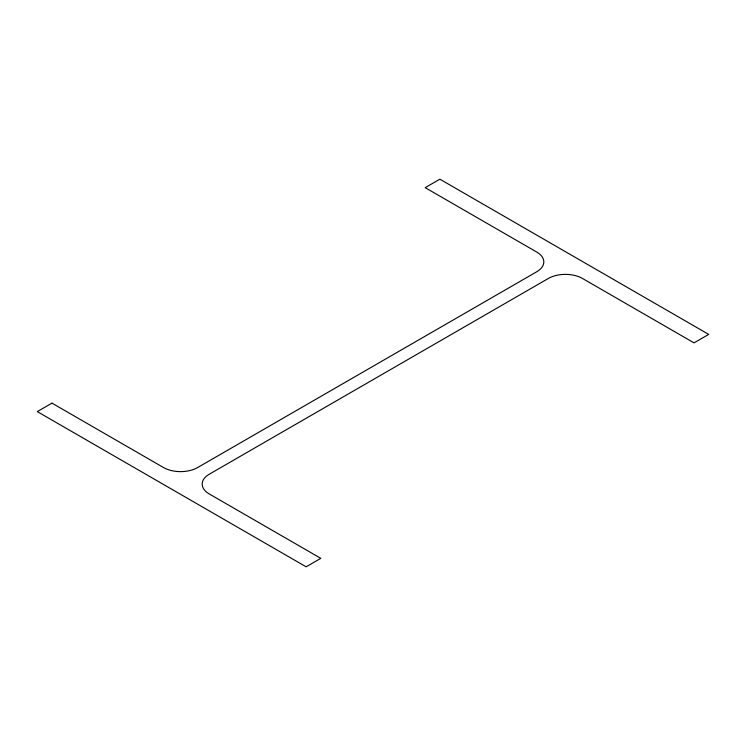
<?xml version="1.0" encoding="UTF-8"?>
<svg xmlns="http://www.w3.org/2000/svg" width="746" height="746" viewBox="0 0 746 746"><rect width="100%" height="100%" fill="white"/><g stroke="black" fill="none" stroke-linecap="round" stroke-linejoin="round"><path stroke-width="1.12" d="M51.968 403.138L37.3 411.605L306.13 566.811L320.799 558.344L209.244 493.936A24.124 13.932 0 0 1 209.244 474.242L548.357 278.454A24.124 13.932 0 0 1 582.467 278.454L694.032 342.862L708.7 334.394L439.87 179.189L425.201 187.656L536.756 252.064A24.124 13.932 0 0 1 536.756 271.758L197.643 467.546A24.124 13.932 0 0 1 163.533 467.546L51.968 403.138"/></g></svg>
